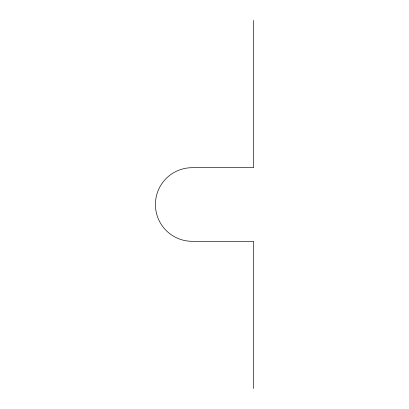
<?xml version="1.0" encoding="UTF-8"?>
<svg xmlns="http://www.w3.org/2000/svg" width="409" height="409" viewBox="0 0 409 409"><rect width="100%" height="100%" fill="white"/><g stroke="black" fill="none" stroke-linecap="round" stroke-linejoin="round"><path stroke-width="0.61" d="M253.57 20.45L253.57 167.69L192.22 167.69A36.81 36.81 0 0 0 155.41 204.5A36.81 36.81 0 0 0 192.22 241.31L253.57 241.31L253.57 388.55"/></g></svg>
